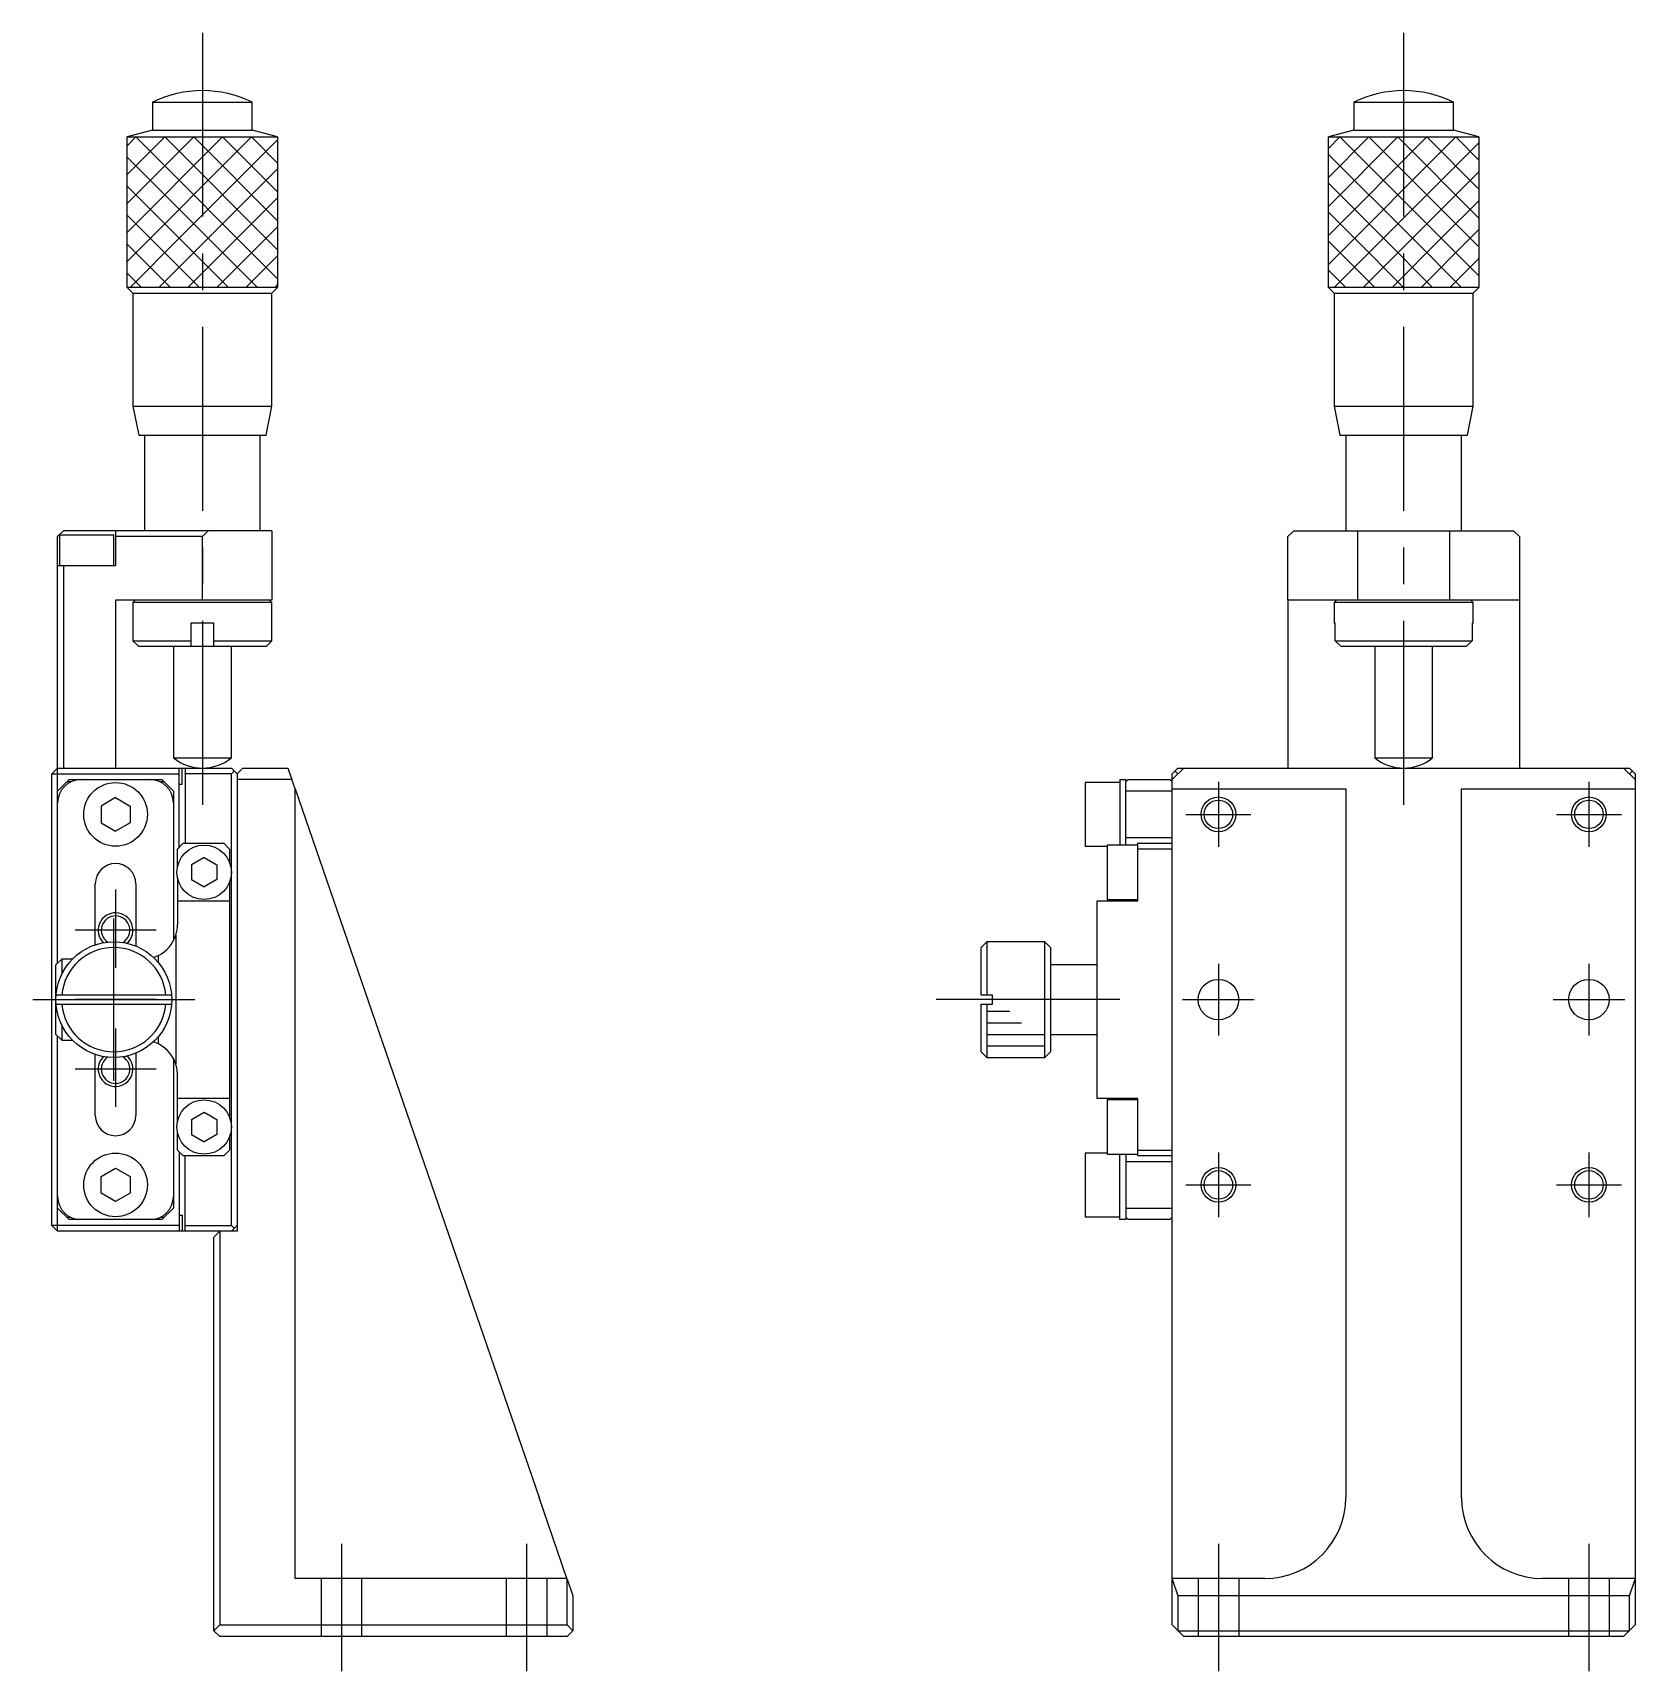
# Model space of a CAD drawing. Extents: x 0 to 309, y -8 to 267.
# Drawn here: x 170.3 to 308.8, y 68.7 to 210.3 of the extents above; entities that cross this region are included whole.
import ezdxf

# ---------------------------------------------------------------- set-up
doc = ezdxf.new("R2010")
doc.units = 0
doc.header["$LTSCALE"] = 0.5
doc.linetypes.add('CENTER', pattern=[50.8, 31.75, -6.35, 6.35, -6.35])
doc.linetypes.add('DASHED', pattern=[19.05, 12.7, -6.35])
for name, color, linetype in [('MSM_CENTER', 1, 'CENTER'), ('MSM_CONTINUOUS', 7, 'CONTINUOUS'), ('MSM_DASHED', 4, 'DASHED'), ('MSM_NARROW', 5, 'CONTINUOUS')]:
    doc.layers.add(name, color=color, linetype=linetype)

msp = doc.modelspace()

# ---------------------------------------------------------------- linework, layer by layer
at = {"layer": 'MSM_CENTER'}
for p, q in [((185, 210.250004), (185, 141.750004)), ((288.75, 210.250003), (288.75, 141.750004)), ((272.750002, 145.550004), (272.750002, 139.950004)), ((304.750002, 145.550004), (304.750002, 139.950004)), ((269.950002, 142.750004), (275.550002, 142.750004)), ((301.950002, 142.750004), (307.550002, 142.750004)), ((177.5, 136.249995), (177.5, 129.488168)), ((177.35, 119.749996), (177.35, 133.749996)), ((180.999999, 132.749996), (174.000001, 132.749996)), ((272.750002, 129.850004), (272.750002, 123.650004)), ((304.750002, 129.850004), (304.750002, 123.650004)), ((170.35, 126.749996), (184.35, 126.749996)), ((180.999999, 126.749996), (174.000001, 126.749996)), ((264.25, 126.749996), (247.25, 126.749996)), ((269.650002, 126.750004), (275.850002, 126.750004)), ((301.650002, 126.750004), (307.850002, 126.750004)), ((177.5, 124.249997), (177.5, 117.48817)), ((180.999999, 120.749998), (174.000001, 120.749998)), ((272.750002, 113.550004), (272.750002, 107.950004)), ((304.750002, 113.550004), (304.750002, 107.950004)), ((269.950002, 110.750004), (275.550002, 110.750004)), ((301.950002, 110.750004), (307.550002, 110.750004)), ((197, 79.749996), (197, 68.749996)), ((213, 79.749996), (213, 68.749996)), ((272.75, 79.749996), (272.75, 68.749996)), ((304.75, 79.749996), (304.75, 68.749996))]:
    msp.add_line(p, q, dxfattribs=at)
at = {"layer": 'MSM_CONTINUOUS'}
for p, q in [((180.7, 204.250002), (189.3, 204.250002)), ((180.7, 204.250002), (180.7, 201.839491)), ((189.3, 201.839491), (189.3, 204.250002)), ((284.45, 204.250002), (293.05, 204.250002)), ((284.45, 204.250002), (284.45, 201.839491)), ((293.05, 201.839491), (293.05, 204.250002)), ((180.7, 201.839491), (178.500001, 201.250003)), ((178.500001, 201.250003), (191.499999, 201.250003)), ((178.500001, 188.250002), (178.500001, 201.250003)), ((180.7, 201.839491), (189.3, 201.839491)), ((191.499999, 201.250003), (189.3, 201.839491)), ((191.499999, 201.250003), (191.499999, 188.250002)), ((284.45, 201.839491), (282.250001, 201.250003)), ((282.250001, 201.250003), (295.249999, 201.250003)), ((282.250001, 188.250002), (282.250001, 201.250003)), ((284.45, 201.839491), (293.05, 201.839491)), ((295.249999, 201.250003), (293.05, 201.839491)), ((295.249999, 201.250003), (295.249999, 188.250002)), ((178.500001, 188.250002), (179.000004, 187.75)), ((191.499999, 188.250002), (178.500001, 188.250002)), ((190.999996, 187.75), (191.499999, 188.250002)), ((282.250001, 188.250002), (282.750004, 187.75)), ((295.249999, 188.250002), (282.250001, 188.250002)), ((294.749996, 187.75), (295.249999, 188.250002)), ((179.000004, 187.75), (190.999996, 187.75)), ((179.000004, 187.75), (179.000004, 177.999995)), ((190.999996, 177.999995), (190.999996, 187.75)), ((282.750004, 187.75), (294.749996, 187.75)), ((282.750004, 187.75), (282.750004, 177.999995)), ((294.749996, 177.999995), (294.749996, 187.75)), ((179.000004, 177.999995), (190.999996, 177.999995)), ((179.000004, 177.999995), (179.500003, 175.499996)), ((190.499997, 175.499996), (190.999996, 177.999995)), ((282.750004, 177.999995), (294.749996, 177.999995)), ((282.750004, 177.999995), (283.250003, 175.499996)), ((294.249997, 175.499996), (294.749996, 177.999995)), ((179.500003, 175.499996), (190.499997, 175.499996)), ((180, 175.499996), (180, 167.249996)), ((190, 167.249996), (190, 175.499996)), ((283.250003, 175.499996), (294.249997, 175.499996)), ((283.75, 175.499996), (283.75, 167.249996)), ((293.75, 167.249996), (293.75, 175.499996)), ((173, 167.249996), (172.5, 166.749996)), ((191, 167.249996), (173, 167.249996)), ((177.5, 167.249996), (177.5, 164.249996)), ((185.5, 167.249996), (185, 166.749996)), ((191, 167.249996), (191, 161.249996)), ((279.25, 167.249996), (278.75, 166.749996)), ((279.25, 167.249996), (298.25, 167.249996)), ((284.75, 167.249996), (284.75, 161.249996)), ((292.75, 161.249996), (292.75, 167.249996)), ((298.75, 166.749996), (298.25, 167.249996)), ((172.5, 129.899996), (172.5, 166.749996)), ((175, 166.849997), (172.65, 166.849997)), ((172.65, 166.849997), (172.65, 164.249997)), ((177.35, 166.849996), (175, 166.849997)), ((177.35, 164.249996), (177.35, 166.849996)), ((185, 166.749996), (177.5, 166.749996)), ((184.999998, 161.249996), (185, 166.749996)), ((278.749998, 161.249996), (278.75, 166.749996)), ((298.75, 166.749996), (298.75, 146.749996)), ((172.5, 164.249996), (177.5, 164.249996)), ((173, 164.249996), (173, 146.749996)), ((191, 161.249996), (177.5, 161.249996)), ((177.5, 161.249996), (177.5, 146.749996)), ((179.2, 161.249996), (179, 161.049996)), ((185, 161.049996), (179, 161.049996)), ((179, 161.049996), (179, 157.749996)), ((191, 161.049997), (185, 161.049996)), ((191, 161.049997), (190.8, 161.249997)), ((191, 157.749997), (191, 161.049997)), ((298.75, 161.249996), (278.749998, 161.249996)), ((278.749998, 161.249996), (278.749998, 146.749996)), ((282.95, 161.249997), (282.75, 161.049997)), ((294.75, 161.049996), (282.75, 161.049997)), ((282.75, 161.049997), (282.75, 159.249997)), ((294.75, 161.049996), (294.55, 161.249996)), ((294.75, 159.249996), (294.75, 161.049996)), ((186, 159.249997), (184, 159.249996)), ((184, 159.249997), (184, 157.249997)), ((186, 157.249997), (186, 159.249997)), ((282.83392, 159.249997), (282.75, 159.249997)), ((282.83392, 157.749997), (282.83392, 159.249997)), ((294.75, 159.249996), (294.66608, 159.249996)), ((294.66608, 159.249996), (294.66608, 157.749996)), ((179, 157.749996), (184, 157.749996)), ((179, 157.749996), (179.5, 157.249996)), ((186, 157.249996), (179.5, 157.249996)), ((182.500004, 157.249997), (182.500004, 147.627505)), ((186, 157.749997), (191, 157.749997)), ((190.5, 157.249997), (186, 157.249997)), ((187.499996, 147.627505), (187.499996, 157.249996)), ((190.5, 157.249997), (191, 157.749997)), ((282.83392, 157.749997), (294.66608, 157.749996)), ((283.341673, 157.249997), (282.83392, 157.749997)), ((294.158327, 157.249996), (283.341673, 157.249997)), ((284.106441, 157.249997), (283.341673, 157.249997)), ((286.250004, 157.249996), (286.250004, 147.627505)), ((291.249996, 147.627505), (291.249996, 157.249996)), ((294.158327, 157.249996), (293.393559, 157.249996)), ((294.66608, 157.749996), (294.158327, 157.249996)), ((182.500004, 147.627505), (187.499996, 147.627505)), ((286.250004, 147.627505), (291.249996, 147.627505)), ((172, 146.249996), (172.5, 146.749996)), ((172, 146.249996), (183, 146.249996)), ((172, 107.249996), (172, 146.249996)), ((172.5, 146.749996), (187.5, 146.749996)), ((173.5, 145.749996), (172.5, 144.749996)), ((173.5, 145.749996), (181.5, 145.749996)), ((181.5, 145.749996), (182.5, 144.749996)), ((183, 139.899996), (183, 146.749996)), ((183.25, 145.349996), (183.25, 146.749996)), ((183.5, 146.749996), (183.5, 140.249996)), ((187.5, 146.249996), (183.5, 146.249996)), ((187.5, 146.749996), (188, 146.249996)), ((187.75, 146.499996), (187.5, 146.249996)), ((187.5, 107.249996), (187.5, 146.249996)), ((188.5, 146.749996), (188, 146.249996)), ((188, 146.249996), (188, 106.749996)), ((192.724903, 145.749997), (188, 145.749996)), ((188.5, 146.749996), (192.380576, 146.749996)), ((192.380576, 146.749996), (192.724903, 145.749997)), ((193, 144.951058), (192.724903, 145.749997)), ((264.25, 145.749996), (264.25, 140.099996)), ((264.25, 145.749996), (264.75, 145.749996)), ((264.95, 145.749996), (264.75, 145.549996)), ((264.75, 145.749996), (264.75, 145.549997)), ((264.95, 145.749996), (268.55, 145.749996)), ((268.75, 145.549996), (268.55, 145.749996)), ((269.25, 146.749996), (268.75, 146.249996)), ((269.75, 146.749996), (268.75, 145.749997)), ((268.75, 72.749996), (268.75, 146.249996)), ((269, 146.499996), (269.25, 146.249996)), ((269.25, 146.749996), (308.25, 146.749996)), ((308.75, 145.749997), (307.75, 146.749996)), ((308.75, 146.249996), (308.25, 146.749996)), ((308.25, 146.249996), (308.5, 146.499996)), ((308.75, 146.249996), (308.75, 72.749996)), ((173.62822, 145.549996), (173.3, 145.549996)), ((181.7, 145.549996), (181.37178, 145.549996)), ((182.5, 144.749996), (182.5, 131.84415)), ((183, 145.349996), (183.25, 145.349996)), ((193, 76.749996), (193, 144.951058)), ((193, 144.951058), (214.073215, 83.749996)), ((261.25, 145.499996), (261.25, 139.999997)), ((264.25, 145.499996), (261.25, 145.499996)), ((264.75, 140.099996), (264.75, 145.549996)), ((268.75, 144.749996), (264.75, 144.749996)), ((268.75, 144.951058), (283.75, 144.951058)), ((283.75, 144.951058), (283.75, 83.749996)), ((293.75, 144.951058), (308.75, 144.951058)), ((293.75, 83.749996), (293.75, 144.951058)), ((177.5, 144.193372), (176.25, 143.471684)), ((176.25, 143.471684), (176.25, 142.028309)), ((177.5, 144.193372), (178.75, 143.471684)), ((178.75, 143.471684), (178.75, 142.028309)), ((176.25, 142.028309), (177.5, 141.306621)), ((178.75, 142.028309), (177.5, 141.306621)), ((182.85, 139.749996), (183.35, 140.249996)), ((183.35, 140.249996), (186.85, 140.249996)), ((186.85, 140.249996), (187.35, 139.749996)), ((263.15, 140.099997), (263.15, 135.399996)), ((265.75, 140.099996), (263.15, 140.099996)), ((264.75, 140.749996), (268.75, 140.749996)), ((265.75, 140.249996), (265.75, 135.249996)), ((265.75, 140.249996), (268.75, 140.249996)), ((182.85, 138.232179), (182.85, 139.749996)), ((185.15, 139.020167), (184.05, 138.385082)), ((185.15, 139.020167), (186.25, 138.385082)), ((187.35, 139.749996), (187.35, 138.576132)), ((261.25, 139.999997), (263.15, 139.999997)), ((268.75, 139.749996), (265.75, 139.749996)), ((182.85, 137.267814), (182.85, 133.249996)), ((184.05, 138.385082), (184.05, 137.114911)), ((186.25, 138.385082), (186.25, 137.114911)), ((175.75, 131.487084), (175.75, 136.749997)), ((179.25, 136.749997), (179.25, 131.374929)), ((184.05, 137.114911), (185.15, 136.479826)), ((186.25, 137.114911), (185.15, 136.479826)), ((187.35, 136.923861), (187.35, 116.576132)), ((187.35, 135.249996), (182.85, 135.249996)), ((262.25, 135.249996), (262.25, 118.249996)), ((265.75, 135.249996), (262.25, 135.249996)), ((263.15, 135.399997), (265.75, 135.399997)), ((264.25, 135.399997), (264.25, 135.249996)), ((264.75, 135.249996), (264.75, 135.399997)), ((182.7, 132.313247), (182.7, 121.186746)), ((252.75, 131.749996), (252.25, 131.249996)), ((252.75, 131.749996), (252.75, 127.149996)), ((257.75, 131.749996), (252.75, 131.749996)), ((257.75, 121.749996), (257.75, 131.749996)), ((258.25, 131.249996), (257.75, 131.749996)), ((172.35, 129.749996), (172.85, 130.249996)), ((172.85, 130.249996), (172.85, 128.929446)), ((173.779286, 130.249996), (172.85, 130.249996)), ((181.2, 129.940216), (181.2, 130.570911)), ((252.25, 127.149996), (252.25, 131.249996)), ((258.25, 131.249996), (258.25, 122.249996)), ((172.35, 123.749996), (172.35, 129.749996)), ((262.25, 129.749996), (258.25, 129.749996)), ((182.333974, 127.149996), (172.366026, 127.149996)), ((172.366026, 126.349996), (182.333974, 126.349996)), ((253.25, 127.149996), (252.25, 127.149996)), ((252.25, 122.249996), (252.25, 126.349996)), ((252.25, 126.349996), (253.25, 126.349996)), ((252.75, 126.349996), (252.75, 121.749996)), ((253.25, 126.349996), (253.25, 127.149996)), ((172.85, 124.570547), (172.85, 123.249996)), ((172.85, 123.249996), (172.35, 123.749996)), ((172.5, 106.749996), (172.5, 123.599997)), ((172.85, 123.249996), (173.779286, 123.249996)), ((181.2, 122.929082), (181.2, 123.559777)), ((258.25, 123.749996), (262.25, 123.749996)), ((175.75, 116.749997), (175.75, 122.012909)), ((179.25, 122.125064), (179.25, 116.749997)), ((252.25, 122.249996), (252.75, 121.749996)), ((252.75, 121.749996), (257.75, 121.749996)), ((257.75, 121.749996), (258.25, 122.249996)), ((182.5, 121.655889), (182.5, 108.749996)), ((182.85, 116.232179), (182.85, 120.249996)), ((182.85, 118.249996), (187.35, 118.249996)), ((262.25, 118.249996), (265.75, 118.249996)), ((263.15, 118.099996), (263.15, 113.399997)), ((265.75, 118.099996), (263.15, 118.099996)), ((264.25, 118.249996), (264.25, 118.099996)), ((264.75, 118.099996), (264.75, 118.249996)), ((265.75, 118.249996), (265.75, 113.249997)), ((184.05, 116.385082), (185.15, 117.020167)), ((184.05, 116.385082), (184.05, 115.114911)), ((185.15, 117.020167), (186.25, 116.385082)), ((186.25, 116.385082), (186.25, 115.114911)), ((182.85, 113.749997), (182.85, 115.267814)), ((184.05, 115.114911), (185.15, 114.479826)), ((186.25, 115.114911), (185.15, 114.479826)), ((187.35, 114.923861), (187.35, 113.749997)), ((183.35, 113.249997), (182.85, 113.749997)), ((183, 113.599997), (183, 106.749996)), ((186.85, 113.249997), (183.35, 113.249997)), ((183.5, 106.749996), (183.5, 113.249997)), ((187.35, 113.749997), (186.85, 113.249997)), ((261.25, 113.499996), (261.25, 107.999997)), ((263.15, 113.499996), (261.25, 113.499996)), ((263.15, 113.399997), (265.75, 113.399997)), ((264.25, 107.749997), (264.25, 113.399997)), ((264.75, 113.399997), (264.75, 107.749997)), ((265.75, 113.749997), (268.75, 113.749997)), ((268.75, 113.249997), (265.75, 113.249997)), ((176.25, 111.471684), (177.5, 112.193372)), ((177.5, 112.193372), (178.75, 111.471684)), ((268.75, 112.749996), (264.75, 112.749996)), ((176.25, 110.028309), (176.25, 111.471684)), ((178.75, 111.471684), (178.75, 110.028309)), ((177.5, 109.306621), (176.25, 110.028309)), ((178.75, 110.028309), (177.5, 109.306621)), ((172.5, 108.749996), (173.5, 107.749996)), ((173.3, 107.949996), (173.62822, 107.949996)), ((174.5, 107.749997), (173.5, 107.749996)), ((180.5, 107.749997), (174.5, 107.749997)), ((181.5, 107.749996), (180.5, 107.749996)), ((181.37178, 107.949996), (181.7, 107.949996)), ((182.5, 108.749996), (181.5, 107.749996)), ((183, 108.149996), (183.25, 108.149996)), ((183.25, 108.149996), (183.25, 106.749996)), ((261.25, 107.999997), (264.25, 107.999997)), ((264.75, 107.749997), (264.25, 107.749997)), ((264.75, 108.749996), (268.75, 108.749996)), ((264.75, 107.949996), (264.95, 107.749996)), ((268.55, 107.749996), (264.95, 107.749996)), ((268.55, 107.749996), (268.75, 107.949996)), ((183, 107.249996), (172, 107.249996)), ((172.5, 106.749996), (172, 107.249996)), ((188, 106.749996), (172.5, 106.749996)), ((183.5, 107.249996), (187.5, 107.249996)), ((186, 106.249996), (186.5, 106.749996)), ((186, 72.249996), (186, 106.249996)), ((186.5, 106.749996), (186.5, 72.749996)), ((188, 107.249996), (187.5, 106.749996)), ((187.5, 107.249996), (187.75, 106.999996)), ((216.483509, 76.749996), (214.073215, 83.749996)), ((216.483509, 76.749996), (193, 76.749996)), ((216.5, 76.702102), (216.483509, 76.749996)), ((216.5, 72.749996), (216.5, 76.702102)), ((216.5, 76.702102), (217, 75.249996)), ((276.75, 76.749996), (268.75, 76.749996)), ((268.75, 76.702102), (269.25, 75.249996)), ((308.75, 76.749996), (300.75, 76.749996)), ((308.25, 75.249996), (308.75, 76.702102)), ((217, 75.249996), (217, 72.249996)), ((269.25, 75.249996), (269.25, 72.249996)), ((308.25, 75.249996), (269.25, 75.249996)), ((308.25, 72.249996), (308.25, 75.249996)), ((186.5, 72.749996), (186, 72.249996)), ((186, 72.249996), (186.5, 71.749996)), ((186.5, 72.749996), (216.5, 72.749996)), ((217, 72.249996), (216.5, 72.749996)), ((216.5, 71.749996), (217, 72.249996)), ((269.75, 71.749996), (268.75, 72.749996)), ((269.25, 72.249996), (308.25, 72.249996)), ((308.75, 72.749996), (307.75, 71.749996)), ((216.5, 71.749996), (186.5, 71.749996)), ((307.75, 71.749996), (269.75, 71.749996))]:
    msp.add_line(p, q, dxfattribs=at)
for centre, radius in [((177.5, 142.749997), 2.75), ((272.750002, 142.750004), 1.2295), ((304.750002, 142.750004), 1.2295), ((185.15, 137.749996), 2.35), ((177.35, 126.749996), 5), ((272.750002, 126.750004), 1.75), ((304.750002, 126.750004), 1.75), ((185.15, 115.749996), 2.35), ((177.5, 110.749997), 2.75), ((272.750002, 110.750004), 1.2295), ((304.750002, 110.750004), 1.2295)]:
    msp.add_circle(centre, radius, dxfattribs=at)
for centre, radius, start, end in [((185.000001, 195.505002), 9.745001, 63.81621, 116.183793), ((288.750002, 195.505002), 9.745001, 63.816215, 116.183797), ((185.000001, 150.750001), 3.999997, 231.317807, 308.68215804), ((288.750003, 150.750001), 3.999997, 231.317796, 308.68215804), ((174.5, 143.749996), 2, 90, 180), ((180.5, 143.749996), 2, 0, 90), ((177.5, 136.749997), 1.75, 0, 180), ((177.5, 132.749996), 1.2295, 300.434621, 236.70118663), ((179.85, 133.249996), 3, 341.805128, 0), ((179.849996, 133.25), 3.000005, 296.743726, 341.805086), ((177.35, 126.749996), 4.5, 5.099689, 174.900311), ((179.85, 133.249996), 3, 287.903998, 296.743684), ((177.35, 126.749996), 4.5, 185.099689, 354.900311), ((177.5, 120.749998), 1.2295, 123.29895963, 59.5652337), ((179.85, 120.249996), 3, 0, 72.09602421), ((177.5, 116.749997), 1.75, 180, 0), ((174.5, 109.749997), 2, 180, 270), ((180.5, 109.749997), 2, 270, 0), ((276.75, 83.749996), 7, 270, 0), ((300.75, 83.749996), 7, 180, 270)]:
    msp.add_arc(centre, radius, start, end, dxfattribs=at)
at = {"layer": 'MSM_DASHED'}
for p, q in [((195.25, 76.749996), (195.25, 71.749996)), ((198.75, 76.749996), (198.75, 71.749996)), ((211.25, 76.749996), (211.25, 71.749996)), ((214.75, 76.749996), (214.75, 71.749996)), ((271, 76.749996), (271, 71.749996)), ((274.5, 76.749996), (274.5, 71.749996)), ((303, 76.749996), (303, 71.749996)), ((306.5, 76.749996), (306.5, 71.749996))]:
    msp.add_line(p, q, dxfattribs=at)
at = {"layer": 'MSM_NARROW'}
for p, q in [((178.500001, 200.500001), (179.250003, 201.250003)), ((178.500001, 198.000001), (181.750003, 201.250003)), ((178.500001, 195.500001), (184.250003, 201.250003)), ((178.500001, 193.000001), (186.750003, 201.250003)), ((178.500001, 190.500001), (189.250003, 201.250003)), ((179.249997, 201.250003), (191.499999, 189.000001)), ((181.749997, 201.250003), (191.499999, 191.500001)), ((183, 192.5), (191.499999, 200.999999)), ((184.249997, 201.250003), (191.499999, 194.000001)), ((186.749997, 201.250003), (191.499999, 196.500001)), ((189.249997, 201.250003), (191.499999, 199.000001)), ((282.250001, 200.250001), (283.250003, 201.250003)), ((282.250001, 197.750001), (285.750003, 201.250003)), ((282.250001, 195.250001), (288.250003, 201.250003)), ((282.250001, 192.750001), (290.750003, 201.250003)), ((282.250001, 190.250001), (293.250003, 201.250003)), ((283.249997, 201.250003), (295.249999, 189.250001)), ((285.749997, 201.250003), (294.5, 192.5)), ((288.249997, 201.250003), (295.249999, 194.250001)), ((290.749997, 201.250003), (295.249999, 196.750001)), ((293.249997, 201.250003), (295.249999, 199.250001)), ((282.250001, 199.749999), (289.5, 192.5)), ((287, 192.5), (295.249999, 200.749999)), ((178.500001, 199.499999), (185.5, 192.5)), ((185.5, 192.5), (191.499999, 198.499999)), ((289.5, 192.5), (295.249999, 198.249999)), ((178.500001, 196.999999), (183, 192.5)), ((282.250001, 197.249999), (287, 192.5)), ((188, 192.5), (191.499999, 195.999999)), ((292, 192.5), (295.249999, 195.749999)), ((178.500001, 194.499999), (180.5, 192.5)), ((282.250001, 194.749999), (284.5, 192.5)), ((178.750002, 188.250002), (183, 192.5)), ((180.5, 192.5), (184.749998, 188.250002)), ((181.250002, 188.250002), (185.5, 192.5)), ((183, 192.5), (187.249998, 188.250002)), ((183.750002, 188.250002), (188, 192.5)), ((185.5, 192.5), (189.749998, 188.250002)), ((186.250002, 188.250002), (190.5, 192.5)), ((190.5, 192.5), (191.499999, 193.499999)), ((282.750002, 188.250002), (287, 192.5)), ((284.5, 192.5), (288.749998, 188.250002)), ((285.250002, 188.250002), (289.5, 192.5)), ((287, 192.5), (291.249998, 188.250002)), ((287.750002, 188.250002), (292, 192.5)), ((289.5, 192.5), (293.749998, 188.250002)), ((290.250002, 188.250002), (294.5, 192.5)), ((294.5, 192.5), (295.249999, 193.249999)), ((294.5, 192.5), (295.249999, 191.750001)), ((178.500001, 191.999999), (182.249998, 188.250002)), ((282.250001, 192.249999), (286.249998, 188.250002)), ((188.750002, 188.250002), (191.499999, 190.999999)), ((282.250001, 189.749999), (283.749998, 188.250002)), ((292.750002, 188.250002), (295.249999, 190.749999)), ((178.500001, 189.499999), (179.749998, 188.250002)), ((191.250002, 188.250002), (191.499999, 188.499999)), ((252.75, 125.749996), (254.75, 125.749996)), ((252.75, 124.749996), (255.75, 124.749996)), ((252.75, 123.749996), (257.75, 123.749996)), ((252.75, 122.749996), (257.75, 122.749996))]:
    msp.add_line(p, q, dxfattribs=at)
for centre in [(272.750002, 142.750004), (304.750002, 142.750004), (272.750002, 110.750004), (304.750002, 110.750004)]:
    msp.add_circle(centre, 1.5, dxfattribs=at)
for centre, start, end in [((177.5, 132.749996), 311.08033044, 226.05547719), ((177.5, 120.749998), 133.94461548, 48.91957784)]:
    msp.add_arc(centre, 1.5, start, end, dxfattribs=at)

doc.saveas('drawing.dxf')
